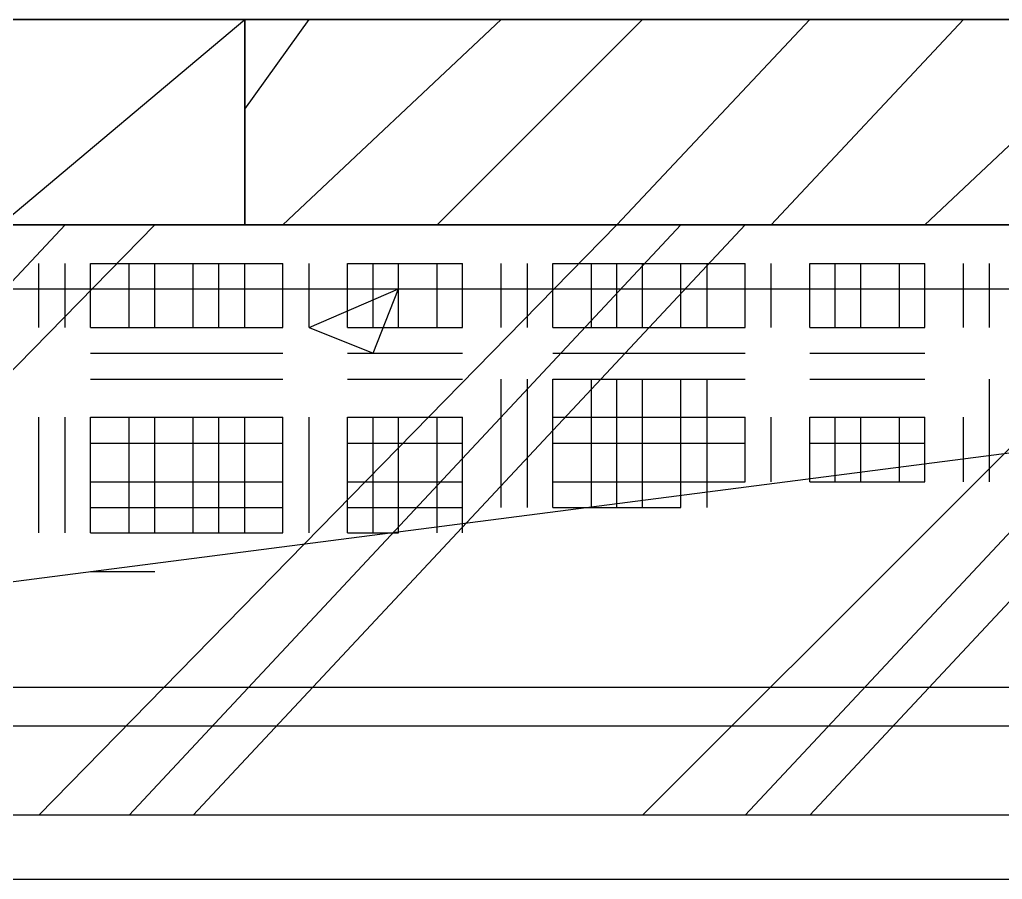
# Model space of a CAD drawing. Header units: millimetres. Extents: x 5 to 415, y 48 to 251.
# Drawn here: x 372.507 to 373.856, y 86.237 to 87.418 of the extents above; entities that cross this region are included whole.
import ezdxf

# ---------------------------------------------------------------- set-up
doc = ezdxf.new("R2010")
doc.units = ezdxf.units.MM
doc.layers.add('P', color=7, linetype='Continuous')

msp = doc.modelspace()

# ---------------------------------------------------------------- linework, layer by layer
at = {"layer": 'P'}
for points in [[(368.423, 87.418), (380.771, 87.418)], [(372.48, 87.136), (372.816, 87.418)], [(372.48, 87.418), (372.816, 87.418)], [(372.816, 87.418), (372.48, 87.418)], [(372.816, 87.295), (372.904, 87.418)], [(377.102, 87.418), (372.816, 87.418)], [(372.816, 87.418), (372.816, 87.136)], [(372.816, 87.418), (372.816, 87.136)], [(372.816, 87.136), (372.816, 87.418)], [(372.868, 87.136), (373.168, 87.418)], [(373.08, 87.136), (373.362, 87.418)], [(373.327, 87.136), (373.592, 87.418)], [(373.539, 87.136), (373.803, 87.418)], [(373.75, 87.136), (374.05, 87.418)], [(380.771, 87.136), (368.423, 87.136)], [(368.423, 87.136), (373.627, 87.136)], [(368.423, 87.136), (376.343, 87.136)], [(376.29, 87.136), (370.963, 87.136)], [(370.963, 86.448), (376.29, 87.136)], [(371.81, 86.325), (372.569, 87.136)], [(371.898, 86.325), (372.692, 87.136)], [(372.816, 87.136), (372.48, 87.136)], [(372.48, 87.136), (372.816, 87.136)], [(372.533, 86.325), (373.327, 87.136)], [(372.604, 87.136), (372.692, 87.136)], [(372.657, 86.325), (373.415, 87.136)], [(372.692, 87.136), (372.78, 87.136)], [(372.745, 86.325), (373.503, 87.136)], [(372.78, 87.136), (372.868, 87.136)], [(372.816, 87.136), (377.102, 87.136)], [(372.957, 87.136), (373.027, 87.136)], [(373.027, 87.136), (373.115, 87.136)], [(373.239, 87.136), (373.327, 87.136)], [(373.327, 87.136), (373.415, 87.136)], [(373.362, 86.325), (374.174, 87.136)], [(373.415, 87.136), (373.503, 87.136)], [(373.503, 86.325), (374.262, 87.136)], [(373.592, 86.325), (374.35, 87.136)], [(373.592, 87.136), (373.662, 87.136)], [(373.627, 87.136), (380.771, 87.136)], [(373.662, 87.136), (373.75, 87.136)], [(372.533, 86.995), (372.533, 87.083)], [(372.533, 86.995), (372.533, 87.083)], [(372.533, 86.995), (372.533, 87.083)], [(372.569, 86.995), (372.569, 87.083)], [(372.569, 86.995), (372.569, 87.083)], [(372.569, 86.995), (372.569, 87.083)], [(372.569, 86.995), (372.569, 87.083)], [(372.604, 87.083), (372.692, 87.083)], [(372.604, 87.083), (372.692, 87.083)], [(372.604, 87.083), (372.692, 87.083)], [(372.604, 87.083), (372.692, 87.083)], [(372.604, 86.995), (372.604, 87.083)], [(372.604, 86.995), (372.604, 87.083)], [(372.604, 86.995), (372.604, 87.083)], [(372.604, 86.995), (372.604, 87.083)], [(372.657, 86.995), (372.657, 87.083)], [(372.657, 86.995), (372.657, 87.083)], [(372.657, 86.995), (372.657, 87.083)], [(372.657, 86.995), (372.657, 87.083)], [(372.692, 87.083), (372.78, 87.083)], [(372.692, 87.083), (372.78, 87.083)], [(372.692, 87.083), (372.78, 87.083)], [(372.692, 87.083), (372.78, 87.083)], [(372.692, 86.995), (372.692, 87.083)], [(372.692, 86.995), (372.692, 87.083)], [(372.692, 86.995), (372.692, 87.083)], [(372.692, 86.995), (372.692, 87.083)], [(372.745, 86.995), (372.745, 87.083)], [(372.745, 86.995), (372.745, 87.083)], [(372.745, 86.995), (372.745, 87.083)], [(372.745, 86.995), (372.745, 87.083)], [(372.78, 87.083), (372.868, 87.083)], [(372.78, 87.083), (372.868, 87.083)], [(372.78, 87.083), (372.868, 87.083)], [(372.78, 87.083), (372.868, 87.083)], [(372.78, 86.995), (372.78, 87.083)], [(372.78, 86.995), (372.78, 87.083)], [(372.78, 86.995), (372.78, 87.083)], [(372.78, 86.995), (372.78, 87.083)], [(372.816, 86.995), (372.816, 87.083)], [(372.816, 86.995), (372.816, 87.083)], [(372.816, 86.995), (372.816, 87.083)], [(372.816, 86.995), (372.816, 87.083)], [(372.868, 86.995), (372.868, 87.083)], [(372.868, 86.995), (372.868, 87.083)], [(372.868, 86.995), (372.868, 87.083)], [(372.904, 86.995), (372.904, 87.083)], [(372.904, 86.995), (372.904, 87.083)], [(372.904, 86.995), (372.904, 87.083)], [(372.904, 86.995), (372.904, 87.083)], [(372.957, 87.083), (373.027, 87.083)], [(372.957, 87.083), (373.027, 87.083)], [(372.957, 87.083), (373.027, 87.083)], [(372.957, 87.083), (373.027, 87.083)], [(372.957, 86.995), (372.957, 87.083)], [(372.957, 86.995), (372.957, 87.083)], [(372.957, 86.995), (372.957, 87.083)], [(372.957, 86.995), (372.957, 87.083)], [(372.992, 86.995), (372.992, 87.083)], [(372.992, 86.995), (372.992, 87.083)], [(372.992, 86.995), (372.992, 87.083)], [(372.992, 86.995), (372.992, 87.083)], [(373.027, 87.083), (373.115, 87.083)], [(373.027, 87.083), (373.115, 87.083)], [(373.027, 87.083), (373.115, 87.083)], [(373.027, 87.083), (373.115, 87.083)], [(373.027, 86.995), (373.027, 87.083)], [(373.027, 86.995), (373.027, 87.083)], [(373.027, 86.995), (373.027, 87.083)], [(373.027, 86.995), (373.027, 87.083)], [(373.08, 86.995), (373.08, 87.083)], [(373.08, 86.995), (373.08, 87.083)], [(373.08, 86.995), (373.08, 87.083)], [(373.08, 86.995), (373.08, 87.083)], [(373.115, 86.995), (373.115, 87.083)], [(373.115, 86.995), (373.115, 87.083)], [(373.115, 86.995), (373.115, 87.083)], [(373.115, 86.995), (373.115, 87.083)], [(373.168, 86.995), (373.168, 87.083)], [(373.168, 86.995), (373.168, 87.083)], [(373.168, 86.995), (373.168, 87.083)], [(373.204, 86.995), (373.204, 87.083)], [(373.204, 86.995), (373.204, 87.083)], [(373.204, 86.995), (373.204, 87.083)], [(373.204, 86.995), (373.204, 87.083)], [(373.239, 87.083), (373.327, 87.083)], [(373.239, 87.083), (373.327, 87.083)], [(373.239, 87.083), (373.327, 87.083)], [(373.239, 87.083), (373.327, 87.083)], [(373.239, 86.995), (373.239, 87.083)], [(373.239, 86.995), (373.239, 87.083)], [(373.239, 86.995), (373.239, 87.083)], [(373.239, 86.995), (373.239, 87.083)], [(373.292, 86.995), (373.292, 87.083)], [(373.292, 86.995), (373.292, 87.083)], [(373.292, 86.995), (373.292, 87.083)], [(373.292, 86.995), (373.292, 87.083)], [(373.327, 87.083), (373.415, 87.083)], [(373.327, 87.083), (373.415, 87.083)], [(373.327, 87.083), (373.415, 87.083)], [(373.327, 87.083), (373.415, 87.083)], [(373.327, 86.995), (373.327, 87.083)], [(373.327, 86.995), (373.327, 87.083)], [(373.327, 86.995), (373.327, 87.083)], [(373.327, 86.995), (373.327, 87.083)], [(373.362, 86.995), (373.362, 87.083)], [(373.362, 86.995), (373.362, 87.083)], [(373.362, 86.995), (373.362, 87.083)], [(373.362, 86.995), (373.362, 87.083)], [(373.415, 87.083), (373.503, 87.083)], [(373.415, 87.083), (373.503, 87.083)], [(373.415, 87.083), (373.503, 87.083)], [(373.415, 87.083), (373.503, 87.083)], [(373.415, 86.995), (373.415, 87.083)], [(373.415, 86.995), (373.415, 87.083)], [(373.415, 86.995), (373.415, 87.083)], [(373.415, 86.995), (373.415, 87.083)], [(373.451, 86.995), (373.451, 87.083)], [(373.451, 86.995), (373.451, 87.083)], [(373.451, 86.995), (373.451, 87.083)], [(373.451, 86.995), (373.451, 87.083)], [(373.503, 86.995), (373.503, 87.083)], [(373.503, 86.995), (373.503, 87.083)], [(373.503, 86.995), (373.503, 87.083)], [(373.539, 86.995), (373.539, 87.083)], [(373.539, 86.995), (373.539, 87.083)], [(373.539, 86.995), (373.539, 87.083)], [(373.539, 86.995), (373.539, 87.083)], [(373.592, 87.083), (373.662, 87.083)], [(373.592, 87.083), (373.662, 87.083)], [(373.592, 87.083), (373.662, 87.083)], [(373.592, 87.083), (373.662, 87.083)], [(373.592, 86.995), (373.592, 87.083)], [(373.592, 86.995), (373.592, 87.083)], [(373.592, 86.995), (373.592, 87.083)], [(373.592, 86.995), (373.592, 87.083)], [(373.627, 86.995), (373.627, 87.083)], [(373.627, 86.995), (373.627, 87.083)], [(373.627, 86.995), (373.627, 87.083)], [(373.627, 86.995), (373.627, 87.083)], [(373.662, 87.083), (373.75, 87.083)], [(373.662, 87.083), (373.75, 87.083)], [(373.662, 87.083), (373.75, 87.083)], [(373.662, 87.083), (373.75, 87.083)], [(373.662, 86.995), (373.662, 87.083)], [(373.662, 86.995), (373.662, 87.083)], [(373.662, 86.995), (373.662, 87.083)], [(373.662, 86.995), (373.662, 87.083)], [(373.715, 86.995), (373.715, 87.083)], [(373.715, 86.995), (373.715, 87.083)], [(373.715, 86.995), (373.715, 87.083)], [(373.715, 86.995), (373.715, 87.083)], [(373.75, 86.995), (373.75, 87.083)], [(373.75, 86.995), (373.75, 87.083)], [(373.75, 86.995), (373.75, 87.083)], [(373.75, 86.995), (373.75, 87.083)], [(373.803, 86.995), (373.803, 87.083)], [(373.803, 86.995), (373.803, 87.083)], [(373.803, 86.995), (373.803, 87.083)], [(373.839, 86.995), (373.839, 87.083)], [(373.839, 86.995), (373.839, 87.083)], [(373.839, 86.995), (373.839, 87.083)], [(373.839, 86.995), (373.839, 87.083)], [(368.512, 87.048), (373.627, 87.048)], [(372.604, 87.048), (372.692, 87.048)], [(372.604, 87.048), (372.692, 87.048)], [(372.604, 87.048), (372.692, 87.048)], [(372.604, 87.048), (372.692, 87.048)], [(372.692, 87.048), (372.78, 87.048)], [(372.692, 87.048), (372.78, 87.048)], [(372.692, 87.048), (372.78, 87.048)], [(372.692, 87.048), (372.78, 87.048)], [(372.78, 87.048), (372.868, 87.048)], [(372.78, 87.048), (372.868, 87.048)], [(372.78, 87.048), (372.868, 87.048)], [(372.78, 87.048), (372.868, 87.048)], [(372.904, 86.995), (373.027, 87.048)], [(372.957, 87.048), (373.027, 87.048)], [(372.957, 87.048), (373.027, 87.048)], [(372.957, 87.048), (373.027, 87.048)], [(372.957, 87.048), (373.027, 87.048)], [(372.992, 86.96), (373.027, 87.048)], [(373.027, 87.048), (373.115, 87.048)], [(373.027, 87.048), (373.115, 87.048)], [(373.027, 87.048), (373.115, 87.048)], [(373.027, 87.048), (373.115, 87.048)], [(373.239, 87.048), (373.327, 87.048)], [(373.239, 87.048), (373.327, 87.048)], [(373.239, 87.048), (373.327, 87.048)], [(373.239, 87.048), (373.327, 87.048)], [(373.327, 87.048), (373.415, 87.048)], [(373.327, 87.048), (373.415, 87.048)], [(373.327, 87.048), (373.415, 87.048)], [(373.327, 87.048), (373.415, 87.048)], [(373.415, 87.048), (373.503, 87.048)], [(373.415, 87.048), (373.503, 87.048)], [(373.415, 87.048), (373.503, 87.048)], [(373.415, 87.048), (373.503, 87.048)], [(373.592, 87.048), (373.662, 87.048)], [(373.592, 87.048), (373.662, 87.048)], [(373.592, 87.048), (373.662, 87.048)], [(373.592, 87.048), (373.662, 87.048)], [(373.627, 87.048), (380.7, 87.048)], [(373.662, 87.048), (373.75, 87.048)], [(373.662, 87.048), (373.75, 87.048)], [(373.662, 87.048), (373.75, 87.048)], [(373.662, 87.048), (373.75, 87.048)], [(372.604, 86.995), (372.692, 86.995)], [(372.604, 86.995), (372.692, 86.995)], [(372.604, 86.995), (372.692, 86.995)], [(372.604, 86.995), (372.692, 86.995)], [(372.692, 86.995), (372.78, 86.995)], [(372.692, 86.995), (372.78, 86.995)], [(372.692, 86.995), (372.78, 86.995)], [(372.692, 86.995), (372.78, 86.995)], [(372.78, 86.995), (372.868, 86.995)], [(372.78, 86.995), (372.868, 86.995)], [(372.78, 86.995), (372.868, 86.995)], [(372.78, 86.995), (372.868, 86.995)], [(372.904, 86.995), (372.992, 86.96)], [(372.957, 86.995), (373.027, 86.995)], [(372.957, 86.995), (373.027, 86.995)], [(372.957, 86.995), (373.027, 86.995)], [(372.957, 86.995), (373.027, 86.995)], [(373.027, 86.995), (373.115, 86.995)], [(373.027, 86.995), (373.115, 86.995)], [(373.027, 86.995), (373.115, 86.995)], [(373.027, 86.995), (373.115, 86.995)], [(373.239, 86.995), (373.327, 86.995)], [(373.239, 86.995), (373.327, 86.995)], [(373.239, 86.995), (373.327, 86.995)], [(373.239, 86.995), (373.327, 86.995)], [(373.327, 86.995), (373.415, 86.995)], [(373.327, 86.995), (373.415, 86.995)], [(373.327, 86.995), (373.415, 86.995)], [(373.327, 86.995), (373.415, 86.995)], [(373.415, 86.995), (373.503, 86.995)], [(373.415, 86.995), (373.503, 86.995)], [(373.415, 86.995), (373.503, 86.995)], [(373.415, 86.995), (373.503, 86.995)], [(373.592, 86.995), (373.662, 86.995)], [(373.592, 86.995), (373.662, 86.995)], [(373.592, 86.995), (373.662, 86.995)], [(373.592, 86.995), (373.662, 86.995)], [(373.662, 86.995), (373.75, 86.995)], [(373.662, 86.995), (373.75, 86.995)], [(373.662, 86.995), (373.75, 86.995)], [(373.662, 86.995), (373.75, 86.995)], [(372.604, 86.96), (372.692, 86.96)], [(372.604, 86.96), (372.692, 86.96)], [(372.604, 86.96), (372.692, 86.96)], [(372.604, 86.96), (372.692, 86.96)], [(372.692, 86.96), (372.78, 86.96)], [(372.692, 86.96), (372.78, 86.96)], [(372.692, 86.96), (372.78, 86.96)], [(372.692, 86.96), (372.78, 86.96)], [(372.78, 86.96), (372.868, 86.96)], [(372.78, 86.96), (372.868, 86.96)], [(372.78, 86.96), (372.868, 86.96)], [(372.78, 86.96), (372.868, 86.96)], [(372.957, 86.96), (373.027, 86.96)], [(372.957, 86.96), (373.027, 86.96)], [(372.957, 86.96), (373.027, 86.96)], [(372.957, 86.96), (373.027, 86.96)], [(373.027, 86.96), (373.115, 86.96)], [(373.027, 86.96), (373.115, 86.96)], [(373.027, 86.96), (373.115, 86.96)], [(373.027, 86.96), (373.115, 86.96)], [(373.239, 86.96), (373.327, 86.96)], [(373.239, 86.96), (373.327, 86.96)], [(373.239, 86.96), (373.327, 86.96)], [(373.239, 86.96), (373.327, 86.96)], [(373.327, 86.96), (373.415, 86.96)], [(373.327, 86.96), (373.415, 86.96)], [(373.327, 86.96), (373.415, 86.96)], [(373.327, 86.96), (373.415, 86.96)], [(373.415, 86.96), (373.503, 86.96)], [(373.415, 86.96), (373.503, 86.96)], [(373.415, 86.96), (373.503, 86.96)], [(373.415, 86.96), (373.503, 86.96)], [(373.592, 86.96), (373.662, 86.96)], [(373.592, 86.96), (373.662, 86.96)], [(373.592, 86.96), (373.662, 86.96)], [(373.592, 86.96), (373.662, 86.96)], [(373.662, 86.96), (373.75, 86.96)], [(373.662, 86.96), (373.75, 86.96)], [(373.662, 86.96), (373.75, 86.96)], [(373.662, 86.96), (373.75, 86.96)], [(372.604, 86.924), (372.692, 86.924)], [(372.604, 86.924), (372.692, 86.924)], [(372.604, 86.924), (372.692, 86.924)], [(372.692, 86.924), (372.78, 86.924)], [(372.692, 86.924), (372.78, 86.924)], [(372.692, 86.924), (372.78, 86.924)], [(372.78, 86.924), (372.868, 86.924)], [(372.78, 86.924), (372.868, 86.924)], [(372.78, 86.924), (372.868, 86.924)], [(372.957, 86.924), (373.027, 86.924)], [(372.957, 86.924), (373.027, 86.924)], [(372.957, 86.924), (373.027, 86.924)], [(373.027, 86.924), (373.115, 86.924)], [(373.027, 86.924), (373.115, 86.924)], [(373.027, 86.924), (373.115, 86.924)], [(373.168, 86.836), (373.168, 86.924)], [(373.168, 86.836), (373.168, 86.924)], [(373.168, 86.836), (373.168, 86.924)], [(373.204, 86.836), (373.204, 86.924)], [(373.204, 86.836), (373.204, 86.924)], [(373.204, 86.836), (373.204, 86.924)], [(373.204, 86.836), (373.204, 86.924)], [(373.239, 86.924), (373.327, 86.924)], [(373.239, 86.924), (373.327, 86.924)], [(373.239, 86.924), (373.327, 86.924)], [(373.239, 86.836), (373.239, 86.924)], [(373.239, 86.836), (373.239, 86.924)], [(373.239, 86.836), (373.239, 86.924)], [(373.239, 86.836), (373.239, 86.924)], [(373.292, 86.836), (373.292, 86.924)], [(373.292, 86.836), (373.292, 86.924)], [(373.292, 86.836), (373.292, 86.924)], [(373.292, 86.836), (373.292, 86.924)], [(373.327, 86.924), (373.415, 86.924)], [(373.327, 86.924), (373.415, 86.924)], [(373.327, 86.924), (373.415, 86.924)], [(373.327, 86.836), (373.327, 86.924)], [(373.327, 86.836), (373.327, 86.924)], [(373.327, 86.836), (373.327, 86.924)], [(373.327, 86.836), (373.327, 86.924)], [(373.362, 86.836), (373.362, 86.924)], [(373.362, 86.836), (373.362, 86.924)], [(373.362, 86.836), (373.362, 86.924)], [(373.362, 86.836), (373.362, 86.924)], [(373.415, 86.924), (373.503, 86.924)], [(373.415, 86.924), (373.503, 86.924)], [(373.415, 86.924), (373.503, 86.924)], [(373.415, 86.836), (373.415, 86.924)], [(373.415, 86.836), (373.415, 86.924)], [(373.415, 86.836), (373.415, 86.924)], [(373.415, 86.836), (373.415, 86.924)], [(373.451, 86.836), (373.451, 86.924)], [(373.451, 86.836), (373.451, 86.924)], [(373.451, 86.836), (373.451, 86.924)], [(373.451, 86.836), (373.451, 86.924)], [(373.592, 86.924), (373.662, 86.924)], [(373.592, 86.924), (373.662, 86.924)], [(373.592, 86.924), (373.662, 86.924)], [(373.662, 86.924), (373.75, 86.924)], [(373.662, 86.924), (373.75, 86.924)], [(373.662, 86.924), (373.75, 86.924)], [(373.839, 86.836), (373.839, 86.924)], [(373.839, 86.836), (373.839, 86.924)], [(373.839, 86.836), (373.839, 86.924)], [(372.533, 86.783), (372.533, 86.872)], [(372.533, 86.783), (372.533, 86.872)], [(372.533, 86.783), (372.533, 86.872)], [(372.569, 86.783), (372.569, 86.872)], [(372.569, 86.783), (372.569, 86.872)], [(372.569, 86.783), (372.569, 86.872)], [(372.569, 86.783), (372.569, 86.872)], [(372.604, 86.872), (372.692, 86.872)], [(372.604, 86.872), (372.692, 86.872)], [(372.604, 86.872), (372.692, 86.872)], [(372.604, 86.872), (372.692, 86.872)], [(372.604, 86.783), (372.604, 86.872)], [(372.604, 86.783), (372.604, 86.872)], [(372.604, 86.783), (372.604, 86.872)], [(372.604, 86.783), (372.604, 86.872)], [(372.657, 86.783), (372.657, 86.872)], [(372.657, 86.783), (372.657, 86.872)], [(372.657, 86.783), (372.657, 86.872)], [(372.657, 86.783), (372.657, 86.872)], [(372.692, 86.872), (372.78, 86.872)], [(372.692, 86.872), (372.78, 86.872)], [(372.692, 86.872), (372.78, 86.872)], [(372.692, 86.872), (372.78, 86.872)], [(372.692, 86.783), (372.692, 86.872)], [(372.692, 86.783), (372.692, 86.872)], [(372.692, 86.783), (372.692, 86.872)], [(372.692, 86.783), (372.692, 86.872)], [(372.745, 86.783), (372.745, 86.872)], [(372.745, 86.783), (372.745, 86.872)], [(372.745, 86.783), (372.745, 86.872)], [(372.745, 86.783), (372.745, 86.872)], [(372.78, 86.872), (372.868, 86.872)], [(372.78, 86.872), (372.868, 86.872)], [(372.78, 86.872), (372.868, 86.872)], [(372.78, 86.872), (372.868, 86.872)], [(372.78, 86.783), (372.78, 86.872)], [(372.78, 86.783), (372.78, 86.872)], [(372.78, 86.783), (372.78, 86.872)], [(372.78, 86.783), (372.78, 86.872)], [(372.816, 86.783), (372.816, 86.872)], [(372.816, 86.783), (372.816, 86.872)], [(372.816, 86.783), (372.816, 86.872)], [(372.816, 86.783), (372.816, 86.872)], [(372.868, 86.783), (372.868, 86.872)], [(372.868, 86.783), (372.868, 86.872)], [(372.868, 86.783), (372.868, 86.872)], [(372.904, 86.783), (372.904, 86.872)], [(372.904, 86.783), (372.904, 86.872)], [(372.904, 86.783), (372.904, 86.872)], [(372.904, 86.783), (372.904, 86.872)], [(372.957, 86.872), (373.027, 86.872)], [(372.957, 86.872), (373.027, 86.872)], [(372.957, 86.872), (373.027, 86.872)], [(372.957, 86.872), (373.027, 86.872)], [(372.957, 86.783), (372.957, 86.872)], [(372.957, 86.783), (372.957, 86.872)], [(372.957, 86.783), (372.957, 86.872)], [(372.957, 86.783), (372.957, 86.872)], [(372.992, 86.783), (372.992, 86.872)], [(372.992, 86.783), (372.992, 86.872)], [(372.992, 86.783), (372.992, 86.872)], [(372.992, 86.783), (372.992, 86.872)], [(373.027, 86.872), (373.115, 86.872)], [(373.027, 86.872), (373.115, 86.872)], [(373.027, 86.872), (373.115, 86.872)], [(373.027, 86.872), (373.115, 86.872)], [(373.027, 86.783), (373.027, 86.872)], [(373.027, 86.783), (373.027, 86.872)], [(373.027, 86.783), (373.027, 86.872)], [(373.027, 86.783), (373.027, 86.872)], [(373.08, 86.783), (373.08, 86.872)], [(373.08, 86.783), (373.08, 86.872)], [(373.08, 86.783), (373.08, 86.872)], [(373.08, 86.783), (373.08, 86.872)], [(373.115, 86.783), (373.115, 86.872)], [(373.115, 86.783), (373.115, 86.872)], [(373.115, 86.783), (373.115, 86.872)], [(373.115, 86.783), (373.115, 86.872)], [(373.239, 86.872), (373.327, 86.872)], [(373.239, 86.872), (373.327, 86.872)], [(373.239, 86.872), (373.327, 86.872)], [(373.239, 86.872), (373.327, 86.872)], [(373.327, 86.872), (373.415, 86.872)], [(373.327, 86.872), (373.415, 86.872)], [(373.327, 86.872), (373.415, 86.872)], [(373.327, 86.872), (373.415, 86.872)], [(373.415, 86.872), (373.503, 86.872)], [(373.415, 86.872), (373.503, 86.872)], [(373.415, 86.872), (373.503, 86.872)], [(373.415, 86.872), (373.503, 86.872)], [(373.503, 86.783), (373.503, 86.872)], [(373.503, 86.783), (373.503, 86.872)], [(373.503, 86.783), (373.503, 86.872)], [(373.539, 86.783), (373.539, 86.872)], [(373.539, 86.783), (373.539, 86.872)], [(373.539, 86.783), (373.539, 86.872)], [(373.539, 86.783), (373.539, 86.872)], [(373.592, 86.872), (373.662, 86.872)], [(373.592, 86.872), (373.662, 86.872)], [(373.592, 86.872), (373.662, 86.872)], [(373.592, 86.872), (373.662, 86.872)], [(373.592, 86.783), (373.592, 86.872)], [(373.592, 86.783), (373.592, 86.872)], [(373.592, 86.783), (373.592, 86.872)], [(373.592, 86.783), (373.592, 86.872)], [(373.627, 86.783), (373.627, 86.872)], [(373.627, 86.783), (373.627, 86.872)], [(373.627, 86.783), (373.627, 86.872)], [(373.627, 86.783), (373.627, 86.872)], [(373.662, 86.872), (373.75, 86.872)], [(373.662, 86.872), (373.75, 86.872)], [(373.662, 86.872), (373.75, 86.872)], [(373.662, 86.872), (373.75, 86.872)], [(373.662, 86.783), (373.662, 86.872)], [(373.662, 86.783), (373.662, 86.872)], [(373.662, 86.783), (373.662, 86.872)], [(373.662, 86.783), (373.662, 86.872)], [(373.715, 86.783), (373.715, 86.872)], [(373.715, 86.783), (373.715, 86.872)], [(373.715, 86.783), (373.715, 86.872)], [(373.715, 86.783), (373.715, 86.872)], [(373.75, 86.783), (373.75, 86.872)], [(373.75, 86.783), (373.75, 86.872)], [(373.75, 86.783), (373.75, 86.872)], [(373.75, 86.783), (373.75, 86.872)], [(373.803, 86.783), (373.803, 86.872)], [(373.803, 86.783), (373.803, 86.872)], [(373.803, 86.783), (373.803, 86.872)], [(373.839, 86.783), (373.839, 86.872)], [(372.604, 86.836), (372.692, 86.836)], [(372.604, 86.836), (372.692, 86.836)], [(372.604, 86.836), (372.692, 86.836)], [(372.604, 86.836), (372.692, 86.836)], [(372.692, 86.836), (372.78, 86.836)], [(372.692, 86.836), (372.78, 86.836)], [(372.692, 86.836), (372.78, 86.836)], [(372.692, 86.836), (372.78, 86.836)], [(372.78, 86.836), (372.868, 86.836)], [(372.78, 86.836), (372.868, 86.836)], [(372.78, 86.836), (372.868, 86.836)], [(372.78, 86.836), (372.868, 86.836)], [(372.957, 86.836), (373.027, 86.836)], [(372.957, 86.836), (373.027, 86.836)], [(372.957, 86.836), (373.027, 86.836)], [(372.957, 86.836), (373.027, 86.836)], [(373.027, 86.836), (373.115, 86.836)], [(373.027, 86.836), (373.115, 86.836)], [(373.027, 86.836), (373.115, 86.836)], [(373.027, 86.836), (373.115, 86.836)], [(373.168, 86.748), (373.168, 86.836)], [(373.168, 86.748), (373.168, 86.836)], [(373.168, 86.748), (373.168, 86.836)], [(373.204, 86.748), (373.204, 86.836)], [(373.204, 86.748), (373.204, 86.836)], [(373.204, 86.748), (373.204, 86.836)], [(373.204, 86.748), (373.204, 86.836)], [(373.239, 86.836), (373.327, 86.836)], [(373.239, 86.836), (373.327, 86.836)], [(373.239, 86.836), (373.327, 86.836)], [(373.239, 86.836), (373.327, 86.836)], [(373.239, 86.748), (373.239, 86.836)], [(373.239, 86.748), (373.239, 86.836)], [(373.239, 86.748), (373.239, 86.836)], [(373.239, 86.748), (373.239, 86.836)], [(373.292, 86.748), (373.292, 86.836)], [(373.292, 86.748), (373.292, 86.836)], [(373.292, 86.748), (373.292, 86.836)], [(373.292, 86.748), (373.292, 86.836)], [(373.327, 86.836), (373.415, 86.836)], [(373.327, 86.836), (373.415, 86.836)], [(373.327, 86.836), (373.415, 86.836)], [(373.327, 86.836), (373.415, 86.836)], [(373.327, 86.748), (373.327, 86.836)], [(373.327, 86.748), (373.327, 86.836)], [(373.327, 86.748), (373.327, 86.836)], [(373.327, 86.748), (373.327, 86.836)], [(373.362, 86.748), (373.362, 86.836)], [(373.362, 86.748), (373.362, 86.836)], [(373.362, 86.748), (373.362, 86.836)], [(373.362, 86.748), (373.362, 86.836)], [(373.415, 86.836), (373.503, 86.836)], [(373.415, 86.836), (373.503, 86.836)], [(373.415, 86.836), (373.503, 86.836)], [(373.415, 86.836), (373.503, 86.836)], [(373.415, 86.748), (373.415, 86.836)], [(373.415, 86.748), (373.415, 86.836)], [(373.415, 86.748), (373.415, 86.836)], [(373.415, 86.748), (373.415, 86.836)], [(373.451, 86.748), (373.451, 86.836)], [(373.451, 86.748), (373.451, 86.836)], [(373.451, 86.748), (373.451, 86.836)], [(373.451, 86.748), (373.451, 86.836)], [(373.592, 86.836), (373.662, 86.836)], [(373.592, 86.836), (373.662, 86.836)], [(373.592, 86.836), (373.662, 86.836)], [(373.592, 86.836), (373.662, 86.836)], [(373.662, 86.836), (373.75, 86.836)], [(373.662, 86.836), (373.75, 86.836)], [(373.662, 86.836), (373.75, 86.836)], [(373.662, 86.836), (373.75, 86.836)], [(372.533, 86.713), (372.533, 86.783)], [(372.533, 86.713), (372.533, 86.783)], [(372.533, 86.713), (372.533, 86.783)], [(372.569, 86.713), (372.569, 86.783)], [(372.569, 86.713), (372.569, 86.783)], [(372.569, 86.713), (372.569, 86.783)], [(372.569, 86.713), (372.569, 86.783)], [(372.604, 86.783), (372.692, 86.783)], [(372.604, 86.783), (372.692, 86.783)], [(372.604, 86.783), (372.692, 86.783)], [(372.604, 86.783), (372.692, 86.783)], [(372.604, 86.713), (372.604, 86.783)], [(372.604, 86.713), (372.604, 86.783)], [(372.604, 86.713), (372.604, 86.783)], [(372.604, 86.713), (372.604, 86.783)], [(372.657, 86.713), (372.657, 86.783)], [(372.657, 86.713), (372.657, 86.783)], [(372.657, 86.713), (372.657, 86.783)], [(372.657, 86.713), (372.657, 86.783)], [(372.692, 86.783), (372.78, 86.783)], [(372.692, 86.783), (372.78, 86.783)], [(372.692, 86.783), (372.78, 86.783)], [(372.692, 86.783), (372.78, 86.783)], [(372.692, 86.713), (372.692, 86.783)], [(372.692, 86.713), (372.692, 86.783)], [(372.692, 86.713), (372.692, 86.783)], [(372.692, 86.713), (372.692, 86.783)], [(372.745, 86.713), (372.745, 86.783)], [(372.745, 86.713), (372.745, 86.783)], [(372.745, 86.713), (372.745, 86.783)], [(372.745, 86.713), (372.745, 86.783)], [(372.78, 86.783), (372.868, 86.783)], [(372.78, 86.783), (372.868, 86.783)], [(372.78, 86.783), (372.868, 86.783)], [(372.78, 86.783), (372.868, 86.783)], [(372.78, 86.713), (372.78, 86.783)], [(372.78, 86.713), (372.78, 86.783)], [(372.78, 86.713), (372.78, 86.783)], [(372.78, 86.713), (372.78, 86.783)], [(372.816, 86.713), (372.816, 86.783)], [(372.816, 86.713), (372.816, 86.783)], [(372.816, 86.713), (372.816, 86.783)], [(372.816, 86.713), (372.816, 86.783)], [(372.868, 86.713), (372.868, 86.783)], [(372.868, 86.713), (372.868, 86.783)], [(372.868, 86.713), (372.868, 86.783)], [(372.904, 86.713), (372.904, 86.783)], [(372.904, 86.713), (372.904, 86.783)], [(372.904, 86.713), (372.904, 86.783)], [(372.904, 86.713), (372.904, 86.783)], [(372.957, 86.783), (373.027, 86.783)], [(372.957, 86.783), (373.027, 86.783)], [(372.957, 86.783), (373.027, 86.783)], [(372.957, 86.783), (373.027, 86.783)], [(372.957, 86.713), (372.957, 86.783)], [(372.957, 86.713), (372.957, 86.783)], [(372.957, 86.713), (372.957, 86.783)], [(372.957, 86.713), (372.957, 86.783)], [(372.992, 86.713), (372.992, 86.783)], [(372.992, 86.713), (372.992, 86.783)], [(372.992, 86.713), (372.992, 86.783)], [(372.992, 86.713), (372.992, 86.783)], [(373.027, 86.783), (373.115, 86.783)], [(373.027, 86.783), (373.115, 86.783)], [(373.027, 86.783), (373.115, 86.783)], [(373.027, 86.783), (373.115, 86.783)], [(373.027, 86.713), (373.027, 86.783)], [(373.027, 86.713), (373.027, 86.783)], [(373.027, 86.713), (373.027, 86.783)], [(373.027, 86.713), (373.027, 86.783)], [(373.08, 86.713), (373.08, 86.783)], [(373.08, 86.713), (373.08, 86.783)], [(373.08, 86.713), (373.08, 86.783)], [(373.08, 86.713), (373.08, 86.783)], [(373.115, 86.713), (373.115, 86.783)], [(373.115, 86.713), (373.115, 86.783)], [(373.115, 86.713), (373.115, 86.783)], [(373.115, 86.713), (373.115, 86.783)], [(373.239, 86.783), (373.327, 86.783)], [(373.239, 86.783), (373.327, 86.783)], [(373.239, 86.783), (373.327, 86.783)], [(373.239, 86.783), (373.327, 86.783)], [(373.327, 86.783), (373.415, 86.783)], [(373.327, 86.783), (373.415, 86.783)], [(373.327, 86.783), (373.415, 86.783)], [(373.327, 86.783), (373.415, 86.783)], [(373.415, 86.783), (373.503, 86.783)], [(373.415, 86.783), (373.503, 86.783)], [(373.415, 86.783), (373.503, 86.783)], [(373.415, 86.783), (373.503, 86.783)], [(373.592, 86.783), (373.662, 86.783)], [(373.592, 86.783), (373.662, 86.783)], [(373.662, 86.783), (373.75, 86.783)], [(372.604, 86.748), (372.692, 86.748)], [(372.604, 86.748), (372.692, 86.748)], [(372.604, 86.748), (372.692, 86.748)], [(372.604, 86.748), (372.692, 86.748)], [(372.692, 86.748), (372.78, 86.748)], [(372.692, 86.748), (372.78, 86.748)], [(372.692, 86.748), (372.78, 86.748)], [(372.692, 86.748), (372.78, 86.748)], [(372.78, 86.748), (372.868, 86.748)], [(372.78, 86.748), (372.868, 86.748)], [(372.78, 86.748), (372.868, 86.748)], [(372.78, 86.748), (372.868, 86.748)], [(372.957, 86.748), (373.027, 86.748)], [(372.957, 86.748), (373.027, 86.748)], [(372.957, 86.748), (373.027, 86.748)], [(372.957, 86.748), (373.027, 86.748)], [(373.027, 86.748), (373.115, 86.748)], [(373.027, 86.748), (373.115, 86.748)], [(373.027, 86.748), (373.115, 86.748)], [(373.027, 86.748), (373.115, 86.748)], [(373.239, 86.748), (373.327, 86.748)], [(373.239, 86.748), (373.327, 86.748)], [(373.327, 86.748), (373.415, 86.748)], [(372.604, 86.713), (372.692, 86.713)], [(372.604, 86.713), (372.692, 86.713)], [(372.604, 86.713), (372.692, 86.713)], [(372.604, 86.713), (372.692, 86.713)], [(372.692, 86.713), (372.78, 86.713)], [(372.692, 86.713), (372.78, 86.713)], [(372.692, 86.713), (372.78, 86.713)], [(372.692, 86.713), (372.78, 86.713)], [(372.78, 86.713), (372.868, 86.713)], [(372.78, 86.713), (372.868, 86.713)], [(372.78, 86.713), (372.868, 86.713)], [(372.957, 86.713), (373.027, 86.713)], [(372.604, 86.66), (372.692, 86.66)], [(368.423, 86.501), (375.356, 86.501)], [(370.963, 86.448), (376.29, 86.448)], [(376.343, 86.325), (368.423, 86.325)], [(390.049, 86.237), (363.502, 86.237)]]:
    msp.add_lwpolyline(points, dxfattribs=at)

doc.saveas('drawing.dxf')
